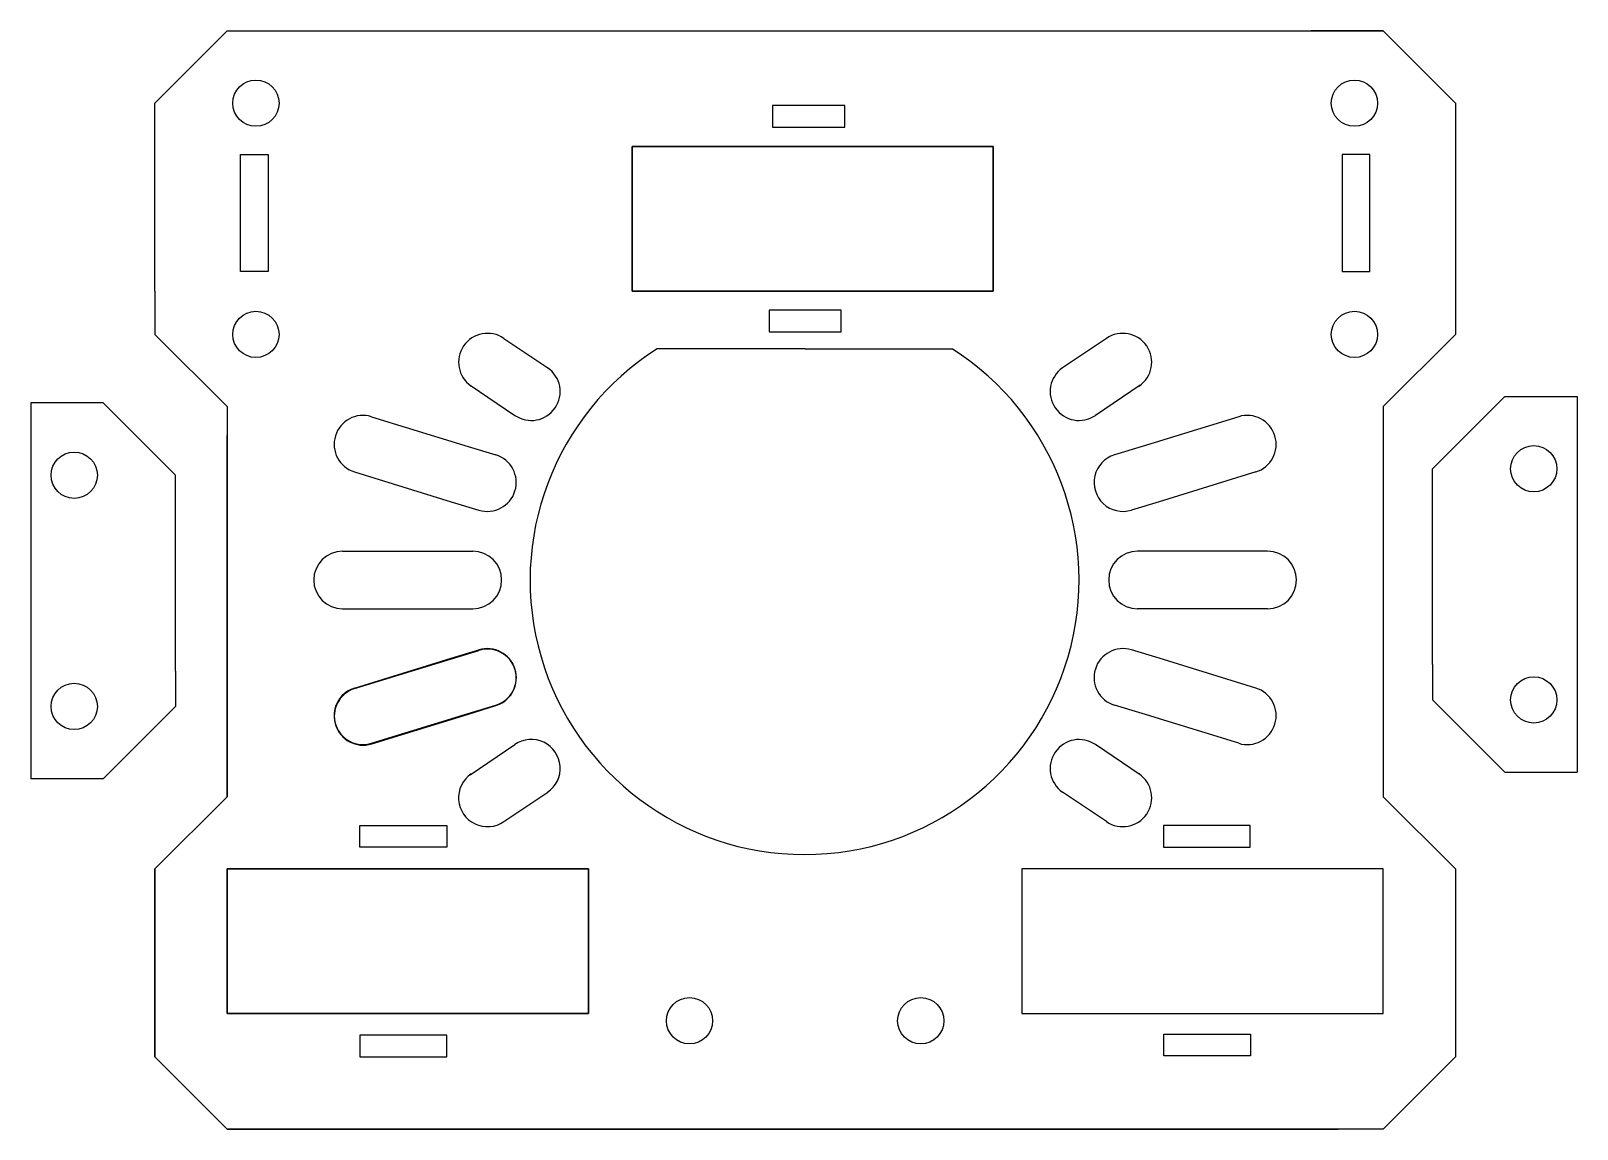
# Model space of a CAD drawing. Header units: millimetres. Extents: x -54 to 53, y -38 to 38.
import ezdxf

# ---------------------------------------------------------------- set-up
doc = ezdxf.new("R2010")
doc.units = ezdxf.units.MM

msp = doc.modelspace()

# ---------------------------------------------------------------- linework, layer by layer
for p, q in [((-45, 33), (-40, 38)), ((-45, 33), (-40, 38)), ((-45, 33), (-40, 38)), ((-40, 38), (-35, 38)), ((-40, 38), (40, 38)), ((-40, 38), (40, 38)), ((-35, 38), (35, 38)), ((40, 38), (35, 38)), ((45, 33), (40, 38)), ((40, 38), (45, 33)), ((-45, 20), (-45, 33)), ((-45, 20), (-45, 33)), ((45, 33), (45, 20)), ((45, 33), (45, 20)), ((-11.98, 30), (-11.98, 20)), ((13.02, 30), (-11.98, 30)), ((13.02, 20), (13.02, 30)), ((-45, 20), (-45, 17)), ((-11.98, 20), (13.02, 20)), ((45, 20), (45, 17)), ((-45, 17), (-40, 12)), ((-20.84, 16.72), (-17.81, 14.68)), ((20.84, 16.72), (17.81, 14.68)), ((40, 12), (45, 17)), ((0, 16), (-10.24, 16)), ((0, 16), (10.17, 16)), ((-23.18, 13.48), (-20.08, 11.39)), ((23.18, 13.48), (20.08, 11.39)), ((-48.57, 12.25), (-53.57, 12.25)), ((-53.57, 12.25), (-53.57, -13.75)), ((-43.57, 7.25), (-48.57, 12.25)), ((-40, 12), (-40, -15)), ((40, 12), (40, -15)), ((43.41, 7.7), (48.41, 12.7)), ((48.41, 12.7), (53.41, 12.7)), ((53.41, 12.7), (53.41, -13.3)), ((-30, 11.3), (-23.31, 9.25)), ((30, 11.3), (23.31, 9.25)), ((-40, -15), (-40, 10)), ((-23.31, 9.25), (-21.4, 8.66)), ((23.31, 9.25), (21.4, 8.66)), ((43.41, -5.85), (43.41, 7.7)), ((-43.57, -6.31), (-43.57, 7.25)), ((-31.18, 7.48), (-24.49, 5.42)), ((31.18, 7.48), (24.49, 5.42)), ((-24.49, 5.42), (-22.57, 4.84)), ((24.49, 5.42), (22.57, 4.84)), ((-32, 2), (-25, 2)), ((-25, 2), (-23, 2)), ((-23, 2), (-23, 2)), ((25, 2), (23, 2)), ((23, 2), (23, 2)), ((32, 2), (25, 2)), ((-32, -2), (-25, -2)), ((-25, -2), (-23, -2)), ((25, -2), (23, -2)), ((32, -2), (25, -2)), ((-24.49, -5.42), (-22.57, -4.84)), ((-24.48, -5.45), (-22.57, -4.87)), ((-24.48, -5.45), (-22.57, -4.87)), ((24.49, -5.42), (22.57, -4.84)), ((-43.57, -6.31), (-43.57, -8.75)), ((-31.18, -7.48), (-24.49, -5.42)), ((-31.17, -7.52), (-24.48, -5.45)), ((-31.17, -7.52), (-24.48, -5.45)), ((31.18, -7.48), (24.49, -5.42)), ((43.41, -5.85), (43.41, -8.3)), ((48.41, -13.3), (43.41, -8.3)), ((-48.57, -13.75), (-43.57, -8.75)), ((-30, -11.3), (-23.31, -9.25)), ((-29.99, -11.34), (-23.3, -9.28)), ((-29.99, -11.34), (-23.3, -9.28)), ((-23.31, -9.25), (-21.4, -8.66)), ((-23.3, -9.28), (-21.39, -8.69)), ((-23.3, -9.28), (-21.39, -8.69)), ((23.31, -9.25), (21.4, -8.66)), ((30, -11.3), (23.31, -9.25)), ((-23.18, -13.48), (-20.08, -11.39)), ((23.18, -13.48), (20.08, -11.39)), ((-48.57, -13.75), (-53.57, -13.75)), ((48.41, -13.3), (53.41, -13.3)), ((-20.84, -16.72), (-17.81, -14.68)), ((20.84, -16.72), (17.81, -14.68)), ((-40, -15), (-45, -20)), ((-45, -20), (-40, -15)), ((40, -15), (45, -20)), ((40, -15), (45, -20)), ((-45, -20), (-45, -33)), ((-45, -33), (-45, -20)), ((-40, -20), (-40, -30)), ((-15, -20), (-40, -20)), ((-15, -30), (-15, -20)), ((15, -20), (15, -30)), ((40, -20), (15, -20)), ((40, -30), (40, -20)), ((45, -20), (45, -33)), ((45, -20), (45, -33)), ((-40, -30), (-15, -30)), ((15, -30), (40, -30)), ((-45, -33), (-40, -38)), ((-40, -38), (-45, -33)), ((45, -33), (40, -38)), ((45, -33), (40, -38)), ((-40, -38), (-35, -38)), ((40, -38), (-40, -38)), ((-35, -38), (35, -38)), ((35, -38), (36.88, -38)), ((40, -38), (36.4, -38))]:
    msp.add_line(p, q)
for points in [[(-2.26, 32.83), (-2.26, 31.33), (2.74, 31.33), (2.74, 32.83)], [(-11.98, 20), (-11.98, 30), (13.02, 30), (13.02, 20)], [(-37.15, 29.45), (-37.15, 21.34), (-39.07, 21.34), (-39.07, 29.45)], [(37.15, 29.45), (37.15, 21.34), (39.07, 21.34), (39.07, 29.45)], [(-2.5, 18.67), (-2.5, 17.17), (2.5, 17.17), (2.5, 18.67)], [(-24.8, -17), (-24.8, -18.5), (-30.8, -18.5), (-30.8, -17)], [(24.8, -17), (24.8, -18.5), (30.8, -18.5), (30.8, -17)], [(-15, -20), (-15, -30), (-40, -30), (-40, -20)], [(15, -20), (15, -30), (40, -30), (40, -20)], [(-24.8, -33), (-24.8, -31.5), (-30.8, -31.5), (-30.8, -33)], [(24.82, -32.94), (24.82, -31.44), (30.82, -31.42), (30.82, -32.92)]]:
    msp.add_lwpolyline(points, close=True)
for centre in [(-38, 33), (38, 33), (-38, 17), (38, 17), (-50.57, 7.25), (50.41, 7.7), (-50.57, -8.75), (50.41, -8.3), (-8, -30.5), (8, -30.5)]:
    msp.add_circle(centre, 1.6)
for centre, radius, start, end in [((-21.98, 15.07), 2, 55.546, 235.546), ((21.98, 15.07), 2, 304.454, 124.454), ((-0.04, -0.01), 18.99, 122.5095, 57.4905), ((-18.95, 13.04), 2, 235.4716, 55.4716), ((18.95, 13.04), 2, 124.5284, 304.5284), ((-30.59, 9.39), 2, 72.9385, 252.9385), ((30.59, 9.39), 2, 287.0615, 107.0615), ((-21.99, 6.75), 2, 252.9385, 72.9385), ((21.99, 6.75), 2, 107.0615, 287.0615), ((-32, 0), 2, 90, 270), ((-23, 0), 2, 270, 90), ((23, 0), 2, 90, 270), ((32, 0), 2, 270, 90), ((-21.99, -6.75), 2, 287.0615, 107.0615), ((-21.98, -6.78), 2, 287.1359, 107.1359), ((-21.98, -6.78), 2, 287.1359, 107.1359), ((21.99, -6.75), 2, 72.9385, 252.9385), ((-30.59, -9.39), 2, 107.0615, 287.0615), ((30.59, -9.39), 2, 252.9385, 72.9385), ((-30.58, -9.43), 2, 107.1359, 287.1359), ((-30.58, -9.43), 2, 107.1359, 287.1359), ((-18.95, -13.04), 2, 304.5284, 124.5284), ((18.95, -13.04), 2, 55.4716, 235.4716), ((-21.98, -15.07), 2, 124.454, 304.454), ((21.98, -15.07), 2, 235.546, 55.546)]:
    msp.add_arc(centre, radius, start, end)

doc.saveas('drawing.dxf')
